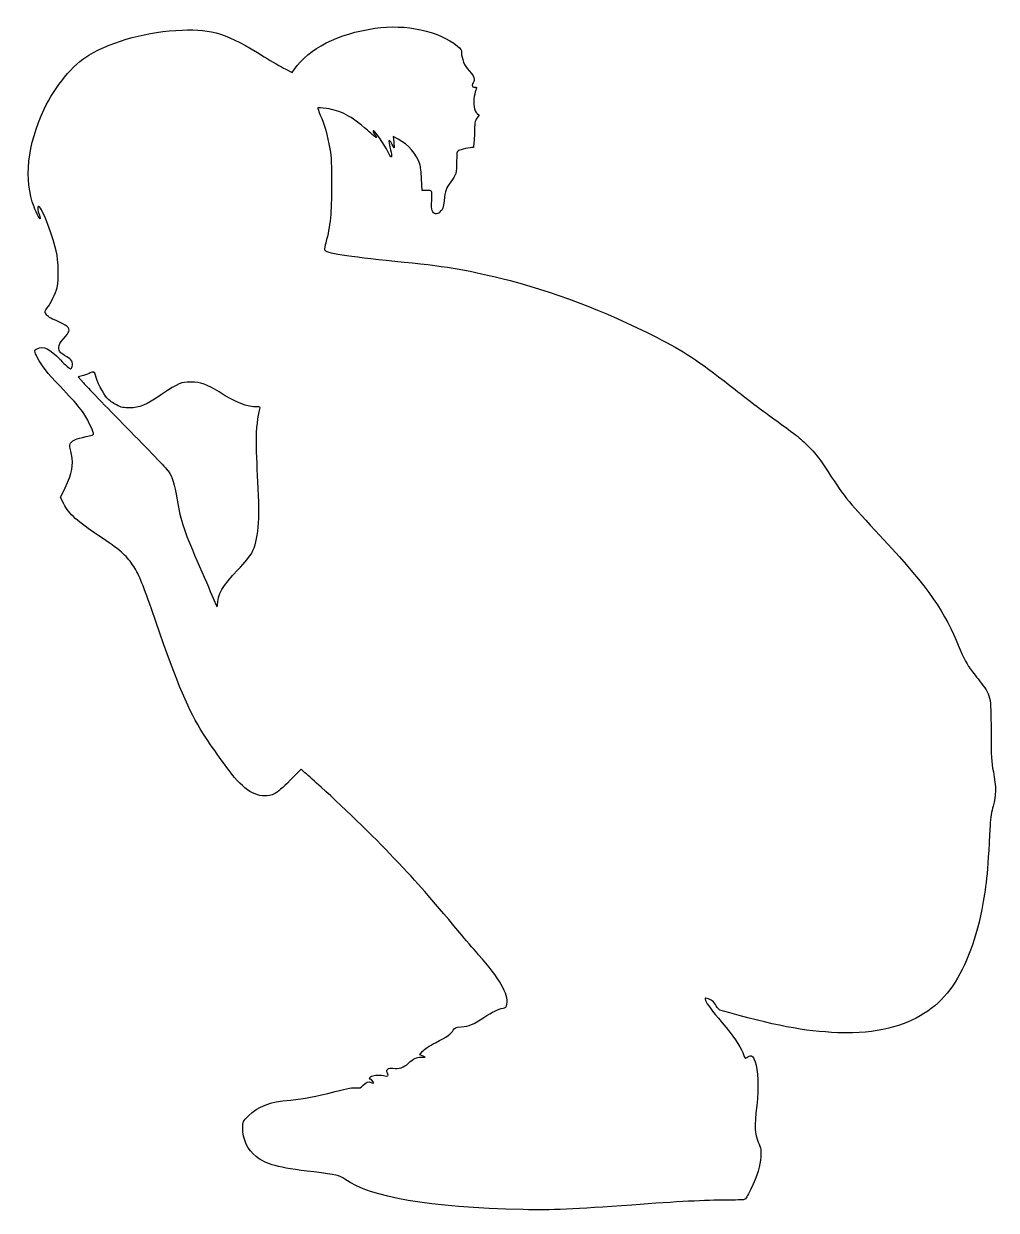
# Model space of a CAD drawing. Header units: centimetres. Extents: x -17.8 to 17.5, y -21.5 to 21.6.
import ezdxf

# ---------------------------------------------------------------- set-up
doc = ezdxf.new("R2010")
doc.units = ezdxf.units.CM
doc.header["$MEASUREMENT"] = 0
doc.layers.add('Layer 1', color=7, linetype='Continuous')

msp = doc.modelspace()

# ---------------------------------------------------------------- linework, layer by layer
at = {"layer": 'Layer 1'}
for points, knots in [([(-5.00944, 21.43125), (-6.35705, 21.23722), (-7.40833, 20.701), (-7.93397, 19.94253), (-7.93397, 19.94253), (-7.93397, 19.94253), (-8.01158, 19.82611), (-8.01158, 19.82611), (-8.01158, 19.82611), (-8.01158, 19.82611), (-8.26558, 19.95664), (-8.26558, 19.95664), (-8.26558, 19.95664), (-8.40669, 20.02367), (-8.74889, 20.22475), (-9.03111, 20.40114), (-9.03111, 20.40114), (-10.37519, 21.23722), (-10.90436, 21.40656), (-12.00855, 21.36775), (-12.00855, 21.36775), (-13.24327, 21.32189), (-14.48152, 20.99028), (-15.39169, 20.45406), (-15.39169, 20.45406), (-15.95966, 20.12245), (-16.62288, 19.31812), (-17.01094, 18.49614), (-17.01094, 18.49614), (-17.62125, 17.20145), (-17.75177, 15.9385), (-17.37783, 14.9472), (-17.37783, 14.9472), (-17.29669, 14.73201), (-17.1203, 14.41451), (-17.15911, 14.55209), (-17.15911, 14.55209), (-17.16969, 14.5909), (-17.19792, 14.68967), (-17.22261, 14.77081), (-17.22261, 14.77081), (-17.25436, 14.88723), (-17.25436, 14.93309), (-17.22261, 14.96484), (-17.22261, 14.96484), (-17.14147, 15.04598), (-16.73225, 14.02645), (-16.5735, 13.35265), (-16.5735, 13.35265), (-16.48531, 12.97165), (-16.47119, 12.32254), (-16.54175, 12.02973), (-16.54175, 12.02973), (-16.60172, 11.79337), (-16.76047, 11.45823), (-16.89806, 11.28537), (-16.89806, 11.28537), (-17.00037, 11.15837), (-17.00037, 11.15837), (-16.93334, 11.05254), (-16.93334, 11.05254), (-16.88395, 10.9714), (-16.79223, 10.91143), (-16.54528, 10.81265), (-16.54528, 10.81265), (-16.20309, 10.66801), (-16.07961, 10.56218), (-16.11489, 10.43165), (-16.11489, 10.43165), (-16.12547, 10.38932), (-16.21014, 10.26937), (-16.30539, 10.16707), (-16.30539, 10.16707), (-16.44297, 10.01185), (-16.47472, 9.9554), (-16.47472, 9.84604), (-16.47472, 9.84604), (-16.47472, 9.69787), (-16.43944, 9.65907), (-16.18544, 9.5109), (-16.18544, 9.5109), (-16.00905, 9.41212), (-15.95613, 9.31334), (-15.99494, 9.15459), (-15.99494, 9.15459), (-16.00905, 9.1052), (-16.03375, 9.0664), (-16.05491, 9.0664), (-16.05491, 9.0664), (-16.07608, 9.0664), (-16.24188, 9.21457), (-16.4218, 9.39801), (-16.4218, 9.39801), (-16.82749, 9.81429), (-17.02858, 9.90954), (-17.26847, 9.80018), (-17.26847, 9.80018), (-17.38136, 9.75079), (-17.38136, 9.71904), (-17.2473, 9.46857), (-17.2473, 9.46857), (-17.09208, 9.16871), (-16.91569, 8.94646), (-16.43238, 8.43846), (-16.43238, 8.43846), (-15.75505, 7.72938), (-15.56807, 7.49302), (-15.39874, 7.14377), (-15.39874, 7.14377), (-15.18002, 6.69221), (-15.17649, 6.6781), (-15.3176, 6.64988), (-15.3176, 6.64988), (-15.80091, 6.5511), (-15.91379, 6.51582), (-15.99846, 6.43469), (-15.99846, 6.43469), (-16.10077, 6.33944), (-16.10077, 6.35002), (-16.01963, 5.96197), (-16.01963, 5.96197), (-15.93849, 5.59155), (-15.99846, 5.28816), (-16.25246, 4.75194), (-16.25246, 4.75194), (-16.25246, 4.75194), (-16.41827, 4.40269), (-16.41827, 4.40269), (-16.41827, 4.40269), (-16.41827, 4.40269), (-16.29833, 4.16986), (-16.29833, 4.16986), (-16.29833, 4.16986), (-16.11489, 3.81355), (-15.79033, 3.51722), (-15.03186, 3.01628), (-15.03186, 3.01628), (-14.2628, 2.50828), (-14.03703, 2.31425), (-13.80067, 1.96147), (-13.80067, 1.96147), (-13.59253, 1.6475), (-13.44084, 1.29825), (-13.11981, 0.35986), (-13.11981, 0.35986), (-12.25903, -2.14839), (-11.83923, -3.18203), (-11.34887, -3.99342), (-11.34887, -3.99342), (-11.07018, -4.4485), (-10.40343, -5.39395), (-10.10004, -5.75731), (-10.10004, -5.75731), (-9.60262, -6.3535), (-9.10873, -6.55812), (-8.66071, -6.34645), (-8.66071, -6.34645), (-8.54077, -6.29001), (-8.36085, -6.13831), (-8.08921, -5.85962), (-8.08921, -5.85962), (-8.08921, -5.85962), (-7.69057, -5.45393), (-7.69057, -5.45393), (-7.69057, -5.45393), (-7.69057, -5.45393), (-7.61296, -5.52801), (-7.61296, -5.52801), (-7.61296, -5.52801), (-7.5671, -5.56682), (-7.34838, -5.76084), (-7.12613, -5.96193), (-7.12613, -5.96193), (-6.27946, -6.71687), (-5.03416, -7.92337), (-4.33566, -8.66774), (-4.33566, -8.66774), (-3.33024, -9.7296), (-3.10799, -9.9836), (-1.93677, -11.39471), (-1.93677, -11.39471), (-1.7498, -11.61696), (-1.44288, -11.97327), (-1.25238, -12.18846), (-1.25238, -12.18846), (-0.48332, -13.04924), (-0.15877, -13.61721), (-0.2258, -13.9841), (-0.2258, -13.9841), (-0.24697, -14.08641), (-0.26813, -14.1111), (-0.36338, -14.12874), (-0.36338, -14.12874), (-0.55388, -14.16402), (-0.74438, -14.25927), (-1.06188, -14.46741), (-1.06188, -14.46741), (-1.44641, -14.72494), (-1.58399, -14.78138), (-1.88032, -14.80608), (-1.88032, -14.80608), (-2.09904, -14.82372), (-2.12374, -14.83783), (-2.17313, -14.92602), (-2.17313, -14.92602), (-2.24016, -15.06008), (-2.3848, -15.16238), (-2.81519, -15.3811), (-2.81519, -15.3811), (-3.04802, -15.50104), (-3.21383, -15.61041), (-3.28086, -15.69154), (-3.28086, -15.69154), (-3.28086, -15.69154), (-3.38669, -15.81854), (-3.38669, -15.81854), (-3.38669, -15.81854), (-3.38669, -15.81854), (-3.28791, -15.86087), (-3.28791, -15.86087), (-3.28791, -15.86087), (-3.28791, -15.86087), (-3.19266, -15.9032), (-3.19266, -15.9032), (-3.19266, -15.9032), (-3.19266, -15.9032), (-3.32319, -15.90673), (-3.32319, -15.90673), (-3.32319, -15.90673), (-3.51016, -15.91026), (-3.61247, -15.95965), (-3.79238, -16.12545), (-3.79238, -16.12545), (-3.96524, -16.2842), (-4.13457, -16.34064), (-4.35682, -16.30889), (-4.35682, -16.30889), (-4.53674, -16.2842), (-4.61788, -16.35828), (-4.5579, -16.48881), (-4.5579, -16.48881), (-4.50851, -16.6017), (-4.52615, -16.61228), (-4.70254, -16.57348), (-4.70254, -16.57348), (-4.8754, -16.53467), (-5.09412, -16.55584), (-5.17173, -16.61934), (-5.17173, -16.61934), (-5.22112, -16.66167), (-5.21759, -16.67578), (-5.1294, -16.74634), (-5.1294, -16.74634), (-5.02004, -16.83453), (-5.03062, -16.89098), (-5.15057, -16.82748), (-5.15057, -16.82748), (-5.24935, -16.77456), (-5.34107, -16.80984), (-5.4469, -16.93331), (-5.4469, -16.93331), (-5.52451, -17.02856), (-5.54921, -17.03562), (-5.68679, -17.01798), (-5.68679, -17.01798), (-5.79968, -17.00387), (-5.99018, -17.03562), (-6.45937, -17.15556), (-6.45937, -17.15556), (-7.20373, -17.34959), (-7.5424, -17.41309), (-8.07862, -17.46248), (-8.07862, -17.46248), (-8.8512, -17.53304), (-9.24279, -17.6812), (-9.59909, -18.03751), (-9.59909, -18.03751), (-9.8037, -18.24565), (-9.80723, -18.2527), (-9.80723, -18.44673), (-9.80723, -18.44673), (-9.80723, -18.89123), (-9.62731, -19.28281), (-9.32392, -19.51212), (-9.32392, -19.51212), (-8.92175, -19.81551), (-8.57956, -19.90723), (-7.23195, -20.07304), (-7.23195, -20.07304), (-6.40292, -20.17182), (-6.30414, -20.19651), (-6.09953, -20.33762), (-6.09953, -20.33762), (-5.12939, -21.00437), (-3.09739, -21.35009), (0.37041, -21.43829), (0.37041, -21.43829), (1.36524, -21.46298), (2.23308, -21.42418), (4.30388, -21.27248), (4.30388, -21.27248), (5.9831, -21.14901), (6.98852, -21.09609), (7.74346, -21.09609), (7.74346, -21.09609), (8.0539, -21.09609), (8.34318, -21.08551), (8.38199, -21.07492), (8.38199, -21.07492), (8.43843, -21.06081), (8.50546, -20.95498), (8.62188, -20.70098), (8.62188, -20.70098), (8.86177, -20.18592), (8.9676, -19.85079), (8.98524, -19.52623), (8.98524, -19.52623), (9.00288, -19.26165), (8.99582, -19.22284), (8.89352, -18.99001), (8.89352, -18.99001), (8.76299, -18.68662), (8.75241, -18.44673), (8.8406, -17.66357), (8.8406, -17.66357), (8.91468, -17.00035), (8.89352, -16.36182), (8.78416, -16.07607), (8.78416, -16.07607), (8.69597, -15.83971), (8.6501, -15.81149), (8.51958, -15.89615), (8.51958, -15.89615), (8.47019, -15.9279), (8.42433, -15.94907), (8.41727, -15.94201), (8.41727, -15.94201), (8.41374, -15.93495), (8.37494, -15.84323), (8.3326, -15.74093), (8.3326, -15.74093), (8.22677, -15.47282), (7.99746, -15.14826), (7.58471, -14.6579), (7.58471, -14.6579), (7.19313, -14.19929), (7.04143, -13.99115), (6.98499, -13.84651), (6.98499, -13.84651), (6.94971, -13.75479), (6.95324, -13.75126), (7.04143, -13.77243), (7.04143, -13.77243), (7.17901, -13.80771), (7.28837, -13.89943), (7.37304, -14.0476), (7.37304, -14.0476), (7.41185, -14.11816), (7.47182, -14.18518), (7.5071, -14.19577), (7.5071, -14.19577), (9.45091, -14.76021), (10.57274, -14.97541), (11.78277, -15.01774), (11.78277, -15.01774), (12.55888, -15.04243), (13.06335, -14.99657), (13.6278, -14.85546), (13.6278, -14.85546), (14.60147, -14.60852), (15.32819, -14.15343), (15.84677, -13.45846), (15.84677, -13.45846), (16.36888, -12.76349), (16.75341, -11.79688), (17.00388, -10.54804), (17.00388, -10.54804), (17.16616, -9.72607), (17.20496, -9.35565), (17.30727, -7.50004), (17.30727, -7.50004), (17.32138, -7.20723), (17.35666, -6.98851), (17.41663, -6.79448), (17.41663, -6.79448), (17.52599, -6.42406), (17.52952, -6.10304), (17.42369, -5.55623), (17.42369, -5.55623), (17.34961, -5.1717), (17.34255, -5.03412), (17.33902, -4.05692), (17.33902, -4.05692), (17.33902, -2.78692), (17.33902, -2.78339), (16.92274, -2.24717), (16.92274, -2.24717), (16.78163, -2.06725), (16.62641, -1.86617), (16.57702, -1.79914), (16.57702, -1.79914), (16.45355, -1.63333), (16.2701, -1.26645), (16.06902, -0.77608), (16.06902, -0.77608), (15.59277, 0.39161), (14.88721, 1.35117), (13.13744, 3.21031), (13.13744, 3.21031), (12.11438, 4.30039), (11.99797, 4.44856), (11.30652, 5.521), (11.30652, 5.521), (11.11602, 5.81733), (10.9361, 6.03958), (10.71033, 6.26183), (10.71033, 6.26183), (10.3893, 6.58286), (10.2623, 6.68164), (9.29216, 7.38014), (9.29216, 7.38014), (9.00288, 7.59181), (8.36083, 8.07864), (7.86694, 8.4667), (7.86694, 8.4667), (6.68866, 9.39451), (6.19477, 9.71906), (5.22463, 10.20942), (5.22463, 10.20942), (3.27024, 11.1972), (1.43932, 11.88864), (-0.45862, 12.36489), (-0.45862, 12.36489), (-1.76743, 12.68945), (-2.43418, 12.79881), (-4.28979, 12.98225), (-4.28979, 12.98225), (-5.98665, 13.15158), (-6.8439, 13.28917), (-6.8439, 13.395), (-6.8439, 13.395), (-6.8439, 13.42322), (-6.81921, 13.53964), (-6.79098, 13.649), (-6.79098, 13.649), (-6.63223, 14.26283), (-6.58284, 14.74261), (-6.58284, 15.71628), (-6.58284, 15.71628), (-6.57931, 16.48886), (-6.59342, 16.74286), (-6.64634, 17.05684), (-6.64634, 17.05684), (-6.72748, 17.53662), (-6.85095, 17.97053), (-6.99206, 18.28451), (-6.99206, 18.28451), (-7.05203, 18.41504), (-7.09437, 18.53145), (-7.08378, 18.54204), (-7.08378, 18.54204), (-7.0732, 18.55262), (-6.92856, 18.54204), (-6.76981, 18.52087), (-6.76981, 18.52087), (-6.25475, 18.45031), (-5.87375, 18.24923), (-5.28462, 17.73065), (-5.28462, 17.73065), (-5.11881, 17.58248), (-4.97065, 17.46254), (-4.96006, 17.46254), (-4.96006, 17.46254), (-4.94595, 17.46254), (-4.97064, 17.5084), (-5.01298, 17.56485), (-5.01298, 17.56485), (-5.05531, 17.62129), (-5.08001, 17.68832), (-5.07295, 17.71302), (-5.07295, 17.71302), (-5.05531, 17.76946), (-4.67784, 17.23324), (-4.52614, 16.93338), (-4.52614, 16.93338), (-4.42736, 16.73935), (-4.40972, 16.72171), (-4.40972, 16.80638), (-4.40972, 16.80638), (-4.40972, 16.8593), (-4.43441, 17.00041), (-4.46616, 17.11682), (-4.46616, 17.11682), (-4.49438, 17.23324), (-4.51202, 17.33907), (-4.50144, 17.34965), (-4.50144, 17.34965), (-4.47675, 17.37082), (-4.48027, 17.37434), (-4.3815, 17.21559), (-4.3815, 17.21559), (-4.3815, 17.21559), (-4.30742, 17.09212), (-4.30742, 17.09212), (-4.30742, 17.09212), (-4.30742, 17.09212), (-4.32859, 17.30026), (-4.32859, 17.30026), (-4.32859, 17.30026), (-4.32859, 17.30026), (-4.34976, 17.5084), (-4.34976, 17.5084), (-4.34976, 17.5084), (-4.34976, 17.5084), (-4.16984, 17.40962), (-4.16984, 17.40962), (-4.16984, 17.40962), (-3.7959, 17.20854), (-3.49956, 16.86634), (-3.37962, 16.49945), (-3.37962, 16.49945), (-3.35845, 16.43595), (-3.33023, 16.19606), (-3.31965, 15.96323), (-3.31965, 15.96323), (-3.31965, 15.96323), (-3.29848, 15.5399), (-3.29848, 15.5399), (-3.29848, 15.5399), (-3.29848, 15.5399), (-3.13973, 15.54696), (-3.13973, 15.54696), (-3.13973, 15.54696), (-3.04801, 15.55049), (-2.9704, 15.53638), (-2.95629, 15.51168), (-2.95629, 15.51168), (-2.93865, 15.48699), (-2.93865, 15.34235), (-2.94923, 15.18712), (-2.94923, 15.18712), (-2.95981, 15.02484), (-2.95629, 14.86609), (-2.93512, 14.81318), (-2.93512, 14.81318), (-2.8822, 14.6756), (-2.76931, 14.66149), (-2.63879, 14.7779), (-2.63879, 14.7779), (-2.54354, 14.86257), (-2.52943, 14.90137), (-2.50121, 15.17301), (-2.50121, 15.17301), (-2.46593, 15.5399), (-2.43418, 15.63162), (-2.25779, 15.8574), (-2.25779, 15.8574), (-2.06729, 16.10082), (-2.04612, 16.18196), (-2.04612, 16.59118), (-2.04612, 16.59118), (-2.04612, 16.90868), (-2.03906, 16.95807), (-1.97909, 16.99335), (-1.97909, 16.99335), (-1.92265, 17.02863), (-1.5487, 17.10977), (-1.43934, 17.10977), (-1.43934, 17.10977), (-1.42876, 17.10977), (-1.41112, 17.32144), (-1.40406, 17.58249), (-1.40406, 17.58249), (-1.39348, 18.01288), (-1.38642, 18.0658), (-1.31234, 18.1681), (-1.31234, 18.1681), (-1.31234, 18.1681), (-1.2312, 18.27746), (-1.2312, 18.27746), (-1.2312, 18.27746), (-1.2312, 18.27746), (-1.30528, 18.33743), (-1.30528, 18.33743), (-1.30528, 18.33743), (-1.41111, 18.42562), (-1.45697, 18.69374), (-1.40759, 18.95832), (-1.40759, 18.95832), (-1.38642, 19.07474), (-1.35467, 19.19821), (-1.33703, 19.23349), (-1.33703, 19.23349), (-1.30881, 19.28641), (-1.31586, 19.29699), (-1.39347, 19.29699), (-1.39347, 19.29699), (-1.45697, 19.29699), (-1.48166, 19.31463), (-1.48166, 19.36402), (-1.48166, 19.36402), (-1.48166, 19.40283), (-1.46402, 19.44516), (-1.44638, 19.45574), (-1.44638, 19.45574), (-1.42521, 19.46632), (-1.4111, 19.5263), (-1.4111, 19.58627), (-1.4111, 19.58627), (-1.4111, 19.66388), (-1.45696, 19.74149), (-1.58749, 19.88613), (-1.58749, 19.88613), (-1.76741, 20.08369), (-1.86971, 20.32357), (-1.86971, 20.55288), (-1.86971, 20.55288), (-1.86971, 20.64107), (-1.90146, 20.69046), (-2.01788, 20.78571), (-2.01788, 20.78571), (-2.70227, 21.33957), (-3.8876, 21.5971), (-5.00944, 21.43129), (-5.00944, 21.43129), (-5.00944, 21.43129), (-5.00944, 21.43125), (-5.00944, 21.43125)], [0, 0, 0, 0, 0.00632911, 0.00632911, 0.00632911, 0.00632911, 0.01265823, 0.01265823, 0.01265823, 0.01265823, 0.01898734, 0.01898734, 0.01898734, 0.01898734, 0.02531646, 0.02531646, 0.02531646, 0.02531646, 0.03164557, 0.03164557, 0.03164557, 0.03164557, 0.03797468, 0.03797468, 0.03797468, 0.03797468, 0.0443038, 0.0443038, 0.0443038, 0.0443038, 0.05063291, 0.05063291, 0.05063291, 0.05063291, 0.05696203, 0.05696203, 0.05696203, 0.05696203, 0.06329114, 0.06329114, 0.06329114, 0.06329114, 0.06962025, 0.06962025, 0.06962025, 0.06962025, 0.07594937, 0.07594937, 0.07594937, 0.07594937, 0.08227848, 0.08227848, 0.08227848, 0.08227848, 0.08860759, 0.08860759, 0.08860759, 0.08860759, 0.09493671, 0.09493671, 0.09493671, 0.09493671, 0.10126582, 0.10126582, 0.10126582, 0.10126582, 0.10759494, 0.10759494, 0.10759494, 0.10759494, 0.11392405, 0.11392405, 0.11392405, 0.11392405, 0.12025316, 0.12025316, 0.12025316, 0.12025316, 0.12658228, 0.12658228, 0.12658228, 0.12658228, 0.13291139, 0.13291139, 0.13291139, 0.13291139, 0.13924051, 0.13924051, 0.13924051, 0.13924051, 0.14556962, 0.14556962, 0.14556962, 0.14556962, 0.15189873, 0.15189873, 0.15189873, 0.15189873, 0.15822785, 0.15822785, 0.15822785, 0.15822785, 0.16455696, 0.16455696, 0.16455696, 0.16455696, 0.17088608, 0.17088608, 0.17088608, 0.17088608, 0.17721519, 0.17721519, 0.17721519, 0.17721519, 0.1835443, 0.1835443, 0.1835443, 0.1835443, 0.18987342, 0.18987342, 0.18987342, 0.18987342, 0.19620253, 0.19620253, 0.19620253, 0.19620253, 0.20253165, 0.20253165, 0.20253165, 0.20253165, 0.20886076, 0.20886076, 0.20886076, 0.20886076, 0.21518987, 0.21518987, 0.21518987, 0.21518987, 0.22151899, 0.22151899, 0.22151899, 0.22151899, 0.2278481, 0.2278481, 0.2278481, 0.2278481, 0.23417722, 0.23417722, 0.23417722, 0.23417722, 0.24050633, 0.24050633, 0.24050633, 0.24050633, 0.24683544, 0.24683544, 0.24683544, 0.24683544, 0.25316456, 0.25316456, 0.25316456, 0.25316456, 0.25949367, 0.25949367, 0.25949367, 0.25949367, 0.26582278, 0.26582278, 0.26582278, 0.26582278, 0.2721519, 0.2721519, 0.2721519, 0.2721519, 0.27848101, 0.27848101, 0.27848101, 0.27848101, 0.28481013, 0.28481013, 0.28481013, 0.28481013, 0.29113924, 0.29113924, 0.29113924, 0.29113924, 0.29746835, 0.29746835, 0.29746835, 0.29746835, 0.30379747, 0.30379747, 0.30379747, 0.30379747, 0.31012658, 0.31012658, 0.31012658, 0.31012658, 0.3164557, 0.3164557, 0.3164557, 0.3164557, 0.32278481, 0.32278481, 0.32278481, 0.32278481, 0.32911392, 0.32911392, 0.32911392, 0.32911392, 0.33544304, 0.33544304, 0.33544304, 0.33544304, 0.34177215, 0.34177215, 0.34177215, 0.34177215, 0.34810127, 0.34810127, 0.34810127, 0.34810127, 0.35443038, 0.35443038, 0.35443038, 0.35443038, 0.36075949, 0.36075949, 0.36075949, 0.36075949, 0.36708861, 0.36708861, 0.36708861, 0.36708861, 0.37341772, 0.37341772, 0.37341772, 0.37341772, 0.37974684, 0.37974684, 0.37974684, 0.37974684, 0.38607595, 0.38607595, 0.38607595, 0.38607595, 0.39240506, 0.39240506, 0.39240506, 0.39240506, 0.39873418, 0.39873418, 0.39873418, 0.39873418, 0.40506329, 0.40506329, 0.40506329, 0.40506329, 0.41139241, 0.41139241, 0.41139241, 0.41139241, 0.41772152, 0.41772152, 0.41772152, 0.41772152, 0.42405063, 0.42405063, 0.42405063, 0.42405063, 0.43037975, 0.43037975, 0.43037975, 0.43037975, 0.43670886, 0.43670886, 0.43670886, 0.43670886, 0.44303797, 0.44303797, 0.44303797, 0.44303797, 0.44936709, 0.44936709, 0.44936709, 0.44936709, 0.4556962, 0.4556962, 0.4556962, 0.4556962, 0.46202532, 0.46202532, 0.46202532, 0.46202532, 0.46835443, 0.46835443, 0.46835443, 0.46835443, 0.47468354, 0.47468354, 0.47468354, 0.47468354, 0.48101266, 0.48101266, 0.48101266, 0.48101266, 0.48734177, 0.48734177, 0.48734177, 0.48734177, 0.49367089, 0.49367089, 0.49367089, 0.49367089, 0.5, 0.5, 0.5, 0.5, 0.50632911, 0.50632911, 0.50632911, 0.50632911, 0.51265823, 0.51265823, 0.51265823, 0.51265823, 0.51898734, 0.51898734, 0.51898734, 0.51898734, 0.52531646, 0.52531646, 0.52531646, 0.52531646, 0.53164557, 0.53164557, 0.53164557, 0.53164557, 0.53797468, 0.53797468, 0.53797468, 0.53797468, 0.5443038, 0.5443038, 0.5443038, 0.5443038, 0.55063291, 0.55063291, 0.55063291, 0.55063291, 0.55696203, 0.55696203, 0.55696203, 0.55696203, 0.56329114, 0.56329114, 0.56329114, 0.56329114, 0.56962025, 0.56962025, 0.56962025, 0.56962025, 0.57594937, 0.57594937, 0.57594937, 0.57594937, 0.58227848, 0.58227848, 0.58227848, 0.58227848, 0.58860759, 0.58860759, 0.58860759, 0.58860759, 0.59493671, 0.59493671, 0.59493671, 0.59493671, 0.60126582, 0.60126582, 0.60126582, 0.60126582, 0.60759494, 0.60759494, 0.60759494, 0.60759494, 0.61392405, 0.61392405, 0.61392405, 0.61392405, 0.62025316, 0.62025316, 0.62025316, 0.62025316, 0.62658228, 0.62658228, 0.62658228, 0.62658228, 0.63291139, 0.63291139, 0.63291139, 0.63291139, 0.63924051, 0.63924051, 0.63924051, 0.63924051, 0.64556962, 0.64556962, 0.64556962, 0.64556962, 0.65189873, 0.65189873, 0.65189873, 0.65189873, 0.65822785, 0.65822785, 0.65822785, 0.65822785, 0.66455696, 0.66455696, 0.66455696, 0.66455696, 0.67088608, 0.67088608, 0.67088608, 0.67088608, 0.67721519, 0.67721519, 0.67721519, 0.67721519, 0.6835443, 0.6835443, 0.6835443, 0.6835443, 0.68987342, 0.68987342, 0.68987342, 0.68987342, 0.69620253, 0.69620253, 0.69620253, 0.69620253, 0.70253165, 0.70253165, 0.70253165, 0.70253165, 0.70886076, 0.70886076, 0.70886076, 0.70886076, 0.71518987, 0.71518987, 0.71518987, 0.71518987, 0.72151899, 0.72151899, 0.72151899, 0.72151899, 0.7278481, 0.7278481, 0.7278481, 0.7278481, 0.73417722, 0.73417722, 0.73417722, 0.73417722, 0.74050633, 0.74050633, 0.74050633, 0.74050633, 0.74683544, 0.74683544, 0.74683544, 0.74683544, 0.75316456, 0.75316456, 0.75316456, 0.75316456, 0.75949367, 0.75949367, 0.75949367, 0.75949367, 0.76582278, 0.76582278, 0.76582278, 0.76582278, 0.7721519, 0.7721519, 0.7721519, 0.7721519, 0.77848101, 0.77848101, 0.77848101, 0.77848101, 0.78481013, 0.78481013, 0.78481013, 0.78481013, 0.79113924, 0.79113924, 0.79113924, 0.79113924, 0.79746835, 0.79746835, 0.79746835, 0.79746835, 0.80379747, 0.80379747, 0.80379747, 0.80379747, 0.81012658, 0.81012658, 0.81012658, 0.81012658, 0.8164557, 0.8164557, 0.8164557, 0.8164557, 0.82278481, 0.82278481, 0.82278481, 0.82278481, 0.82911392, 0.82911392, 0.82911392, 0.82911392, 0.83544304, 0.83544304, 0.83544304, 0.83544304, 0.84177215, 0.84177215, 0.84177215, 0.84177215, 0.84810127, 0.84810127, 0.84810127, 0.84810127, 0.85443038, 0.85443038, 0.85443038, 0.85443038, 0.86075949, 0.86075949, 0.86075949, 0.86075949, 0.86708861, 0.86708861, 0.86708861, 0.86708861, 0.87341772, 0.87341772, 0.87341772, 0.87341772, 0.87974684, 0.87974684, 0.87974684, 0.87974684, 0.88607595, 0.88607595, 0.88607595, 0.88607595, 0.89240506, 0.89240506, 0.89240506, 0.89240506, 0.89873418, 0.89873418, 0.89873418, 0.89873418, 0.90506329, 0.90506329, 0.90506329, 0.90506329, 0.91139241, 0.91139241, 0.91139241, 0.91139241, 0.91772152, 0.91772152, 0.91772152, 0.91772152, 0.92405063, 0.92405063, 0.92405063, 0.92405063, 0.93037975, 0.93037975, 0.93037975, 0.93037975, 0.93670886, 0.93670886, 0.93670886, 0.93670886, 0.94303797, 0.94303797, 0.94303797, 0.94303797, 0.94936709, 0.94936709, 0.94936709, 0.94936709, 0.9556962, 0.9556962, 0.9556962, 0.9556962, 0.96202532, 0.96202532, 0.96202532, 0.96202532, 0.96835443, 0.96835443, 0.96835443, 0.96835443, 0.97468354, 0.97468354, 0.97468354, 0.97468354, 0.98101266, 0.98101266, 0.98101266, 0.98101266, 0.98734177, 0.98734177, 0.98734177, 0.98734177, 1, 1, 1, 1]), ([(-15.1518, 8.84767), (-15.10947, 8.64306), (-14.86605, 8.16328), (-14.73199, 8.01511), (-14.73199, 8.01511), (-14.65791, 7.93397), (-14.50268, 7.82108), (-14.38627, 7.76111), (-14.38627, 7.76111), (-14.20283, 7.66939), (-14.13227, 7.65528), (-13.90296, 7.65528), (-13.90296, 7.65528), (-13.55724, 7.65881), (-13.32088, 7.75759), (-12.7529, 8.13859), (-12.7529, 8.13859), (-12.09673, 8.57603), (-12.06498, 8.59015), (-11.69457, 8.58662), (-11.69457, 8.58662), (-11.31357, 8.58662), (-11.13013, 8.52312), (-10.66446, 8.23384), (-10.66446, 8.23384), (-10.04004, 7.84578), (-9.64493, 7.69056), (-9.2851, 7.69056), (-9.2851, 7.69056), (-9.17574, 7.69056), (-9.16516, 7.6835), (-9.18632, 7.61295), (-9.18632, 7.61295), (-9.25335, 7.39423), (-9.31332, 6.85095), (-9.31332, 6.47348), (-9.31332, 6.47348), (-9.31332, 6.24065), (-9.28863, 5.56684), (-9.25688, 4.97417), (-9.25688, 4.97417), (-9.17574, 3.53836), (-9.23219, 2.87514), (-9.47913, 2.38831), (-9.47913, 2.38831), (-9.52499, 2.29659), (-9.74724, 2.02848), (-9.97302, 1.78859), (-9.97302, 1.78859), (-10.55863, 1.17476), (-10.72091, 0.89606), (-10.72444, 0.48331), (-10.72444, 0.48331), (-10.72797, 0.39159), (-10.74913, 0.42687), (-10.84438, 0.67028), (-10.84438, 0.67028), (-10.91141, 0.83609), (-11.1513, 1.38995), (-11.37707, 1.905), (-11.37707, 1.905), (-11.89565, 3.07975), (-12.06851, 3.58775), (-12.18846, 4.31447), (-12.18846, 4.31447), (-12.28724, 4.92125), (-12.35074, 5.12939), (-12.51302, 5.36575), (-12.51302, 5.36575), (-12.57299, 5.45042), (-13.2468, 6.15597), (-14.0088, 6.93208), (-14.0088, 6.93208), (-14.77433, 7.71172), (-15.48341, 8.44197), (-15.58572, 8.56191), (-15.58572, 8.56191), (-15.58572, 8.56191), (-15.77269, 8.7771), (-15.77269, 8.7771), (-15.77269, 8.7771), (-15.77269, 8.7771), (-15.58572, 8.83354), (-15.58572, 8.83354), (-15.58572, 8.83354), (-15.48341, 8.86529), (-15.37405, 8.9041), (-15.34583, 8.92526), (-15.34583, 8.92526), (-15.24352, 8.99229), (-15.1765, 8.96407), (-15.1518, 8.84765), (-15.1518, 8.84765), (-15.1518, 8.84765), (-15.1518, 8.84767), (-15.1518, 8.84767)], [0, 0, 0, 0, 0.04, 0.04, 0.04, 0.04, 0.08, 0.08, 0.08, 0.08, 0.12, 0.12, 0.12, 0.12, 0.16, 0.16, 0.16, 0.16, 0.2, 0.2, 0.2, 0.2, 0.24, 0.24, 0.24, 0.24, 0.28, 0.28, 0.28, 0.28, 0.32, 0.32, 0.32, 0.32, 0.36, 0.36, 0.36, 0.36, 0.4, 0.4, 0.4, 0.4, 0.44, 0.44, 0.44, 0.44, 0.48, 0.48, 0.48, 0.48, 0.52, 0.52, 0.52, 0.52, 0.56, 0.56, 0.56, 0.56, 0.6, 0.6, 0.6, 0.6, 0.64, 0.64, 0.64, 0.64, 0.68, 0.68, 0.68, 0.68, 0.72, 0.72, 0.72, 0.72, 0.76, 0.76, 0.76, 0.76, 0.8, 0.8, 0.8, 0.8, 0.84, 0.84, 0.84, 0.84, 0.88, 0.88, 0.88, 0.88, 0.92, 0.92, 0.92, 0.92, 1, 1, 1, 1])]:
    msp.add_open_spline(points, degree=3, knots=knots, dxfattribs=at)

doc.saveas('drawing.dxf')
